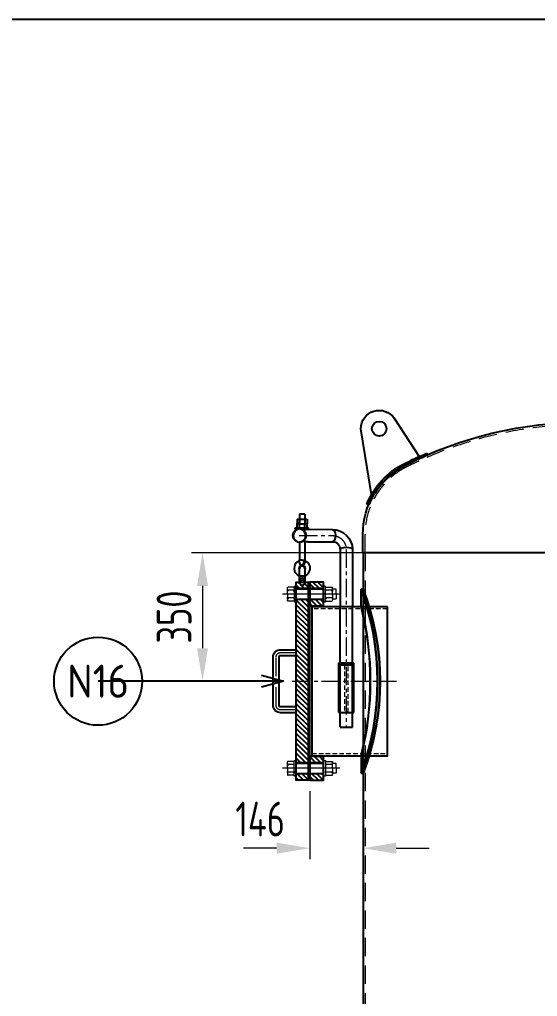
# Model space of a CAD drawing. Header units: millimetres. Extents: x -46397 to 283259, y -8690 to 23983.
# Drawn here: x 120740 to 122151, y 5993 to 8656 of the extents above; entities that cross this region are included whole.
import ezdxf
from ezdxf import colors
from ezdxf.entities.mleader import LeaderData, LeaderLine
from ezdxf.enums import TextEntityAlignment as Align
from ezdxf.math import Vec2, Vec3

# ---------------------------------------------------------------- set-up
doc = ezdxf.new("R2010")
doc.units = ezdxf.units.MM
for name, pattern in [('CENTER', [2, 1.25, -0.25, 0.25, -0.25]), ('CENTER2', [1.125, 0.75, -0.125, 0.125, -0.125]), ('HIDDEN', [0.375, 0.25, -0.125]), ('HIDDEN2', [0.1875, 0.125, -0.0625]), ('HIDDENX2', [0.75, 0.5, -0.25])]:
    doc.linetypes.add(name, pattern=pattern)
doc.layers.get('Defpoints').update_dxf_attribs({"lineweight": 0})
for name, color, linetype, lineweight in [('0-Dim', 7, 'Continuous', 0), ('AM_8', 1, 'Continuous', 25), ('BOLTS', 7, 'Continuous', 9), ('Dtext', 255, 'Continuous', 20), ('DUONGCHINH', 7, 'Continuous', 25), ('DUONGDAM', 7, 'Continuous', 25), ('DUONGDIM', 253, 'Continuous', 15), ('DUONGTAM', 1, 'CENTER', 0), ('Long_AM_Hidden', 4, 'HIDDEN', 9), ('Long_AM_Visible', 30, 'Continuous', 25), ('Long_Centerline', 1, 'CENTER', 9), ('mDƯỜNG CƠ BẢN', 255, 'Continuous', 25), ('PHANTOM 2', 8, 'Continuous', 0), ('ĐƯỜNG ĐẬM', 255, 'Continuous', 25)]:
    doc.layers.add(name, color=color, linetype=linetype, lineweight=lineweight)
doc.styles.add('Chu va so', font='arial.ttf')
doc.styles.add('GHI CHÚ 1', font='isocp_IV25.ttf', dxfattribs={"width": 0.8})
doc.styles.add('Long_Text', font='isocp.shx', dxfattribs={"width": 0.7})
doc.styles.get("Standard").update_dxf_attribs({"font": 'isocp.shx', "width": 0.8})
doc.styles.add('TCVN', font='arial.ttf')
doc.dimstyles.new('1-30SCALE', dxfattribs={"dimtxt": 75, "dimasz": 75, "dimexe": 37.5, "dimexo": 30, "dimgap": 30, "dimtad": 1, "dimtoh": 1, "dimdec": 0, "dimdsep": 46, "dimtxsty": 'GHI CHÚ 1', "dimcen": 0.09, "dimclrd": 256, "dimclre": 256, "dimclrt": 2, "dimadec": 0, "dimazin": 0, "dimtfac": 1, "dimtdec": 0, "dimtofl": 0, "dimtmove": 0, "dimatfit": 3, "dimfxl": 1, "dimlwd": 0, "dimlwe": 0, "dimarcsym": 0})
pattern_1 = [(45, (-180198.1, -793.256), (-6.7351921, 6.7351921), [])]

# ---------------------------------------------------------------- blocks, each defined once
blk = doc.blocks.new('A$C38c89247')
at = {"layer": 'DUONGCHINH', "color": 6, "extrusion": (2.28848e-17, 1, 0)}
for p, q in [((-518.1, 2321.4), (-450.3, 2217)), ((522.8, 2321.4), (455, 2217)), ((-580.1, 2113.7), (-609.2, 2293)), ((584.7, 2113.7), (613.9, 2293)), ((-429, 2226.4), (-426.6, 2220.9)), ((433.7, 2226.4), (431.3, 2220.9)), ((-587.6, 2085.1), (-593.2, 2087.4)), ((592.3, 2085.1), (597.9, 2087.4))]:
    blk.add_line(p, q, dxfattribs=at)
at = {"layer": 'DUONGCHINH', "color": 6}
blk.add_circle((-559.2, 2293), 20, dxfattribs=at)
at = {"layer": 'DUONGCHINH', "color": 6, "extrusion": (0, 0, -1)}
blk.add_circle((-563.9, 2293), 20, dxfattribs=at)
for centre, radius, start, end in [((559.2, 2293), 50, 0, 145.339), ((-2.3, 1223.2), 1092, 63.1244, 66.7346), ((-2.3, 1223.2), 1086, 113.2654, 116.8756), ((393.7, 2004.6), 216, 22.5249, 63.1244), ((-398.3, 2004.6), 210, 116.8756, 157.4751)]:
    blk.add_arc(centre, radius, start, end, dxfattribs=at)
at = {"layer": 'DUONGCHINH', "color": 6}
for centre, radius, start, end in [((563.9, 2293), 50, 0, 145.339), ((2.3, 1223.2), 1086, 113.2654, 116.8756), ((2.3, 1223.2), 1092, 63.1244, 66.7346), ((-393.7, 2004.6), 210, 116.8756, 157.4751), ((398.3, 2004.6), 216, 22.5249, 63.1244)]:
    blk.add_arc(centre, radius, start, end, dxfattribs=at)
blk = doc.blocks.new('A$C84ccd93c')
at = {"color": 3, "linetype": 'HIDDENX2', "lineweight": 0, "ltscale": 100, "extrusion": (6.89019e-16, 1, 0)}
for p, q in [((-597.7, 1954.6), (-597.7, 454.6)), ((602.3, 1954.6), (602.3, 454.6))]:
    blk.add_line(p, q, dxfattribs=at)
at = {"color": 3, "linetype": 'HIDDENX2', "lineweight": 0, "ltscale": 100}
for points in [[(-597.7, 1954.6), (-597.7, 2004.6, -0.284518), (-486, 2187.9, -0.238987), (490.7, 2187.9, -0.284518), (602.3, 2004.6), (602.3, 1954.6)], [(-597.7, 454.6), (-597.7, 404.6, 0.284518), (-486, 221.3, 0.238987), (490.7, 221.3, 0.284518), (602.3, 404.6), (602.3, 454.6)]]:
    blk.add_lwpolyline(points, format="xyb", dxfattribs=at)
at = {"layer": 'DUONGCHINH', "color": 2, "ltscale": 10, "extrusion": (6.89019e-16, 1, 0)}
for p, q in [((607.3, 1954.6), (-602.7, 1954.6)), ((-602.7, 1954.6), (-602.7, 454.6)), ((607.3, 1954.6), (607.3, 454.6)), ((607.3, 454.6), (-602.7, 454.6))]:
    blk.add_line(p, q, dxfattribs=at)
at = {"layer": 'DUONGCHINH', "color": 2, "ltscale": 10}
for points in [[(-603.7, 1954.6), (-603.7, 2004.6, -0.28449), (-488.7, 2193.3, -0.238987), (493.4, 2193.3, -0.28449), (608.3, 2004.6), (608.3, 1954.6)], [(-603.7, 454.6), (-603.7, 404.6, 0.28449), (-488.7, 216, 0.238987), (493.4, 216, 0.28449), (608.3, 404.6), (608.3, 454.6)]]:
    blk.add_lwpolyline(points, format="xyb", close=True, dxfattribs=at)
at = {"layer": 'DUONGTAM', "ltscale": 100}
blk.add_line((2.3, 2310.6), (2.3, 98.6), dxfattribs=at)
blk = doc.blocks.new('*U1810')
at = {"layer": 'BOLTS'}
h = blk.add_hatch(dxfattribs=at)
h.set_pattern_fill('ANSI31', color=8, scale=1.466667, angle=30, style=0)
h.set_pattern_definition([(195, (-4883.10436, -7734.33237), (-0.0474501583, 0.1770864014), [])])
edge = h.paths.add_edge_path()
edge.add_line((-7.6, 71.9), (-7.7, 71.9))
edge.add_ellipse((-9.1, 71.8), major_axis=(-1.01, -1.01), ratio=1, start_angle=141.1342, end_angle=215.0819)
edge.add_line((-8.8, 73.2), (-8.8, 73.2))
edge.add_line((-8.8, 73.2), (-6.4, 73.2))
edge.add_line((-6.4, 73.2), (-6.4, 73.2))
edge.add_ellipse((-6.2, 71.8), major_axis=(-1.01, -1.01), ratio=1, start_angle=232.9978, end_angle=308.8658)
h = blk.add_hatch(dxfattribs=at)
h.set_pattern_fill('ANSI31', color=8, scale=1.466667, angle=30, style=0)
h.set_pattern_definition([(165, (-4883.10436, 7866.70274), (-0.0474501583, -0.1770864014), [])])
edge = h.paths.add_edge_path()
edge.add_line((-7.6, 60.5), (-7.7, 60.5))
edge.add_ellipse((-9.1, 60.6), major_axis=(-1.01, -1.01), ratio=1, start_angle=54.9181, end_angle=128.8658, ccw=False)
edge.add_line((-8.8, 59.2), (-8.8, 59.2))
edge.add_line((-8.8, 59.2), (-6.4, 59.2))
edge.add_line((-6.4, 59.2), (-6.4, 59.2))
edge.add_ellipse((-6.2, 60.6), major_axis=(-1.01, -1.01), ratio=1, start_angle=321.1342, end_angle=397.0022, ccw=False)
h = blk.add_hatch(dxfattribs=at)
h.set_pattern_fill('ANSI31', color=8, scale=1.466667, angle=30, style=0)
h.set_pattern_definition([(345, (4883.10436, -7734.33237), (0.0474501583, 0.1770864014), [])])
edge = h.paths.add_edge_path()
edge.add_line((7.6, 71.9), (7.7, 71.9))
edge.add_ellipse((9.1, 71.8), major_axis=(1.01, -1.01), ratio=1, start_angle=144.9181, end_angle=218.8658, ccw=False)
edge.add_line((8.8, 73.2), (8.8, 73.2))
edge.add_line((8.8, 73.2), (6.4, 73.2))
edge.add_line((6.4, 73.2), (6.4, 73.2))
edge.add_ellipse((6.2, 71.8), major_axis=(1.01, -1.01), ratio=1, start_angle=51.1342, end_angle=127.0022, ccw=False)
h = blk.add_hatch(dxfattribs=at)
h.set_pattern_fill('ANSI31', color=8, scale=1.466667, angle=30, style=0)
h.set_pattern_definition([(15, (4883.10436, 7866.70274), (0.0474501583, -0.1770864014), [])])
edge = h.paths.add_edge_path()
edge.add_line((7.6, 60.5), (7.7, 60.5))
edge.add_ellipse((9.1, 60.6), major_axis=(1.01, -1.01), ratio=1, start_angle=231.1342, end_angle=305.0819)
edge.add_line((8.8, 59.2), (8.8, 59.2))
edge.add_line((8.8, 59.2), (6.4, 59.2))
edge.add_line((6.4, 59.2), (6.4, 59.2))
edge.add_ellipse((6.2, 60.6), major_axis=(1.01, -1.01), ratio=1, start_angle=-37.0022, end_angle=38.8658)
h = blk.add_hatch(dxfattribs=at)
h.set_pattern_fill('ANSI31', color=8, scale=1.466667, angle=30, style=0)
h.set_pattern_definition([(195, (-4883.10436, -7811.51756), (-0.0474501583, 0.1770864014), [])])
edge = h.paths.add_edge_path()
edge.add_line((-7.6, -5.3), (-7.7, -5.3))
edge.add_ellipse((-9.1, -5.4), major_axis=(-1.01, -1.01), ratio=1, start_angle=141.1342, end_angle=215.0819)
edge.add_line((-8.8, -4), (-8.8, -4))
edge.add_line((-8.8, -4), (-6.4, -4))
edge.add_line((-6.4, -4), (-6.4, -4))
edge.add_ellipse((-6.2, -5.4), major_axis=(-1.01, -1.01), ratio=1, start_angle=232.9978, end_angle=308.8658)
h = blk.add_hatch(dxfattribs=at)
h.set_pattern_fill('ANSI31', color=8, scale=1.466667, angle=30, style=0)
h.set_pattern_definition([(165, (-4883.10436, 7789.51756), (-0.0474501583, -0.1770864014), [])])
edge = h.paths.add_edge_path()
edge.add_line((-7.6, -16.7), (-7.7, -16.7))
edge.add_ellipse((-9.1, -16.6), major_axis=(-1.01, -1.01), ratio=1, start_angle=54.9181, end_angle=128.8658, ccw=False)
edge.add_line((-8.8, -18), (-8.8, -18))
edge.add_line((-8.8, -18), (-6.4, -18))
edge.add_line((-6.4, -18), (-6.4, -18))
edge.add_ellipse((-6.2, -16.6), major_axis=(-1.01, -1.01), ratio=1, start_angle=321.1342, end_angle=397.0022, ccw=False)
h = blk.add_hatch(dxfattribs=at)
h.set_pattern_fill('ANSI31', color=8, scale=1.466667, angle=30, style=0)
h.set_pattern_definition([(345, (4883.10436, -7811.51756), (0.0474501583, 0.1770864014), [])])
edge = h.paths.add_edge_path()
edge.add_line((7.6, -5.3), (7.7, -5.3))
edge.add_ellipse((9.1, -5.4), major_axis=(1.01, -1.01), ratio=1, start_angle=144.9181, end_angle=218.8658, ccw=False)
edge.add_line((8.8, -4), (8.8, -4))
edge.add_line((8.8, -4), (6.4, -4))
edge.add_line((6.4, -4), (6.4, -4))
edge.add_ellipse((6.2, -5.4), major_axis=(1.01, -1.01), ratio=1, start_angle=51.1342, end_angle=127.0022, ccw=False)
h = blk.add_hatch(dxfattribs=at)
h.set_pattern_fill('ANSI31', color=8, scale=1.466667, angle=30, style=0)
h.set_pattern_definition([(15, (4883.10436, 7789.51756), (0.0474501583, -0.1770864014), [])])
edge = h.paths.add_edge_path()
edge.add_line((7.6, -16.7), (7.7, -16.7))
edge.add_ellipse((9.1, -16.6), major_axis=(1.01, -1.01), ratio=1, start_angle=231.1342, end_angle=305.0819)
edge.add_line((8.8, -18), (8.8, -18))
edge.add_line((8.8, -18), (6.4, -18))
edge.add_line((6.4, -18), (6.4, -18))
edge.add_ellipse((6.2, -16.6), major_axis=(1.01, -1.01), ratio=1, start_angle=-37.0022, end_angle=38.8658)
at = {"layer": 'BOLTS', "color": 8, "linetype": 'CENTER2'}
blk.add_line((0, 87.8), (0, -27.9), dxfattribs=at)
at = {"layer": 'BOLTS', "color": 8}
for p, q in [((0, 73.2), (-12.6, 73.2)), ((-7.7, 71.8), (-7.7, 60.6)), ((0, 73.2), (12.6, 73.2)), ((7.7, 71.8), (7.7, 60.6)), ((-14, -5.4), (-14, -16.6)), ((0, -18), (-12.6, -18)), ((-7.7, -5.4), (-7.7, -16.6)), ((0, -18), (12.6, -18)), ((7.7, -5.4), (7.7, -16.6)), ((14, -5.4), (14, -16.6))]:
    blk.add_line(p, q, dxfattribs=at)
at = {"layer": 'BOLTS', "color": 3, "linetype": 'HIDDEN2'}
for p, q in [((-10, 0), (-10, 55.2)), ((10, 0), (10, 55.2))]:
    blk.add_line(p, q, dxfattribs=at)
at = {"layer": 'BOLTS', "color": 3}
for points in [[(0, 80.2), (-9.8, 80.2, 0.414214), (-10, 80), (-10, 73.2)], [(0, 80.2), (9.8, 80.2, -0.414214), (10, 80), (10, 73.2)]]:
    blk.add_lwpolyline(points, format="xyb", dxfattribs=at)
for points in [[(0, 55.2), (-14.6, 55.2, -0.414214), (-16, 56.6), (-16, 57.8, -0.414214), (-14.6, 59.2), (0, 59.2), (14.6, 59.2, -0.414214), (16, 57.8), (16, 56.6, -0.414214), (14.6, 55.2)], [(0, -4), (-14.6, -4, -0.414214), (-16, -2.6), (-16, -1.4, -0.414214), (-14.6, 0), (0, 0), (14.6, 0, -0.414214), (16, -1.4), (16, -2.6, -0.414214), (14.6, -4)]]:
    blk.add_lwpolyline(points, format="xyb", close=True, dxfattribs=at)
at = {"layer": 'BOLTS', "color": 8}
for points in [[(-12.6, 59.2, -0.414214), (-14, 60.6), (-14, 71.8, -0.414214), (-12.6, 73.2)], [(12.6, 59.2, 0.414214), (14, 60.6), (14, 71.8, 0.414214), (12.6, 73.2)]]:
    blk.add_lwpolyline(points, format="xyb", dxfattribs=at)
blk.add_lwpolyline([(-12.6, 59.2), (0, 59.2)], dxfattribs=at)
for centre, start, end in [((-9.1, 71.8), 360, 90), ((-9.1, 71.8), 360, 90), ((-9.1, 60.6), 270, 0), ((-6.2, 71.8), 90, 180), ((-6.2, 71.8), 90, 180), ((-6.2, 60.6), 180, 270), ((6.2, 71.8), 360, 90), ((6.2, 71.8), 360, 90), ((6.2, 60.6), 270, 0), ((9.1, 71.8), 90, 180), ((9.1, 71.8), 90, 180), ((9.1, 60.6), 180, 270), ((-12.6, -5.4), 90, 180), ((-12.6, -16.6), 180, 270), ((-9.1, -5.4), 360, 90), ((-9.1, -5.4), 360, 90), ((-9.1, -16.6), 270, 0), ((-6.2, -5.4), 90, 180), ((-6.2, -5.4), 90, 180), ((-6.2, -16.6), 180, 270), ((6.2, -5.4), 360, 90), ((6.2, -5.4), 360, 90), ((6.2, -16.6), 270, 0), ((9.1, -5.4), 90, 180), ((9.1, -5.4), 90, 180), ((9.1, -16.6), 180, 270), ((12.6, -5.4), 360, 90), ((12.6, -16.6), 270, 0)]:
    blk.add_arc(centre, 1.43, start, end, dxfattribs=at)
blk = doc.blocks.new('MH2.3')
at = {"layer": 'AM_8'}
h = blk.add_hatch(dxfattribs=at)
h.set_pattern_fill('ANSI31', color=256, scale=3, style=0)
h.set_pattern_definition(pattern_1)
h.paths.add_polyline_path([(202, 270.1), (164, 270.1), (164, 257.2), (164, 252.6), (202, 252.6)])
h = blk.add_hatch(dxfattribs=at)
h.set_pattern_fill('NET', color=256, scale=0.5, angle=45, style=0)
h.set_pattern_definition([(45, (-180558.5263, -687.4474), (-1.122532015, 1.122532015), []), (135, (-180558.5263, -687.4474), (-1.122532015, -1.122532015), [])])
h.paths.add_polyline_path([(206.5, -269.9), (206.5, 270.1), (202, 270.1), (202, -269.9)])
h = blk.add_hatch(dxfattribs=at)
h.set_pattern_fill('ANSI31', color=256, scale=3, style=0)
h.set_pattern_definition(pattern_1)
edge = h.paths.add_edge_path()
edge.add_line((215.5, 270.1), (206.5, 270.1))
edge.add_line((206.5, 270.1), (206.5, 252.6))
edge.add_line((206.5, 252.6), (238.5, 252.6))
edge.add_line((238.5, 252.6), (238.5, 257.2))
edge.add_line((238.5, 257.2), (238.5, 270.1))
edge.add_line((238.5, 270.1), (229.5, 270.1))
edge.add_line((229.5, 270.1), (229.5, 268.6))
edge.add_ellipse((222.5, 268.6), major_axis=(7, 0), ratio=0.971924, start_angle=180, end_angle=360)
edge.add_line((215.5, 268.6), (215.5, 270.1))
h = blk.add_hatch(dxfattribs=at)
h.set_pattern_fill('ANSI31', color=256, scale=3, style=0)
h.set_pattern_definition(pattern_1)
h.paths.add_polyline_path([(164, 217.9), (164, 205.5), (202, 205.5), (202, 222.6), (164, 222.6)])
h = blk.add_hatch(dxfattribs=at)
h.set_pattern_fill('ANSI31', color=256, scale=3, style=0)
h.set_pattern_definition(pattern_1)
h.paths.add_polyline_path([(238.5, 217.9), (238.5, 222.6), (206.5, 222.6), (206.5, -222.4), (238.5, -222.4), (238.5, 190.3)])
h = blk.add_hatch(dxfattribs=at)
h.set_pattern_fill('ANSI31', color=256, scale=3, style=0)
h.set_pattern_definition(pattern_1)
h.paths.add_polyline_path([(202, -205.5), (164, -205.5), (164, -217.7), (164, -222.4), (202, -222.4)])
h = blk.add_hatch(dxfattribs=at)
h.set_pattern_fill('ANSI31', color=256, scale=3, style=0)
h.set_pattern_definition(pattern_1)
h.paths.add_polyline_path([(202, -252.4), (164, -252.4), (164, -257.1), (164, -269.9), (202, -269.9)])
h = blk.add_hatch(dxfattribs=at)
h.set_pattern_fill('ANSI31', color=256, scale=3, style=0)
h.set_pattern_definition(pattern_1)
h.paths.add_polyline_path([(238.5, -257.1), (238.5, -252.4), (206.5, -252.4), (206.5, -269.9), (238.5, -269.9), (238.5, -262)])
at = {"layer": 'DUONGDAM', "ltscale": 20}
blk.add_line((164, -205.5, -7.7), (164, -203.2), dxfattribs=at)
at = {"layer": 'DUONGDIM', "elevation": -7.7}
blk.add_lwpolyline([(202, 270.1), (206.5, 270.1), (206.5, -269.9), (202, -269.9)], close=True, dxfattribs=at)
at = {"layer": 'Long_AM_Hidden', "ltscale": 50}
blk.add_lwpolyline([(-10, 197.2), (196, 197.2), (196, -197.2), (-10, -197.2)], close=True, dxfattribs=at)
at = {"layer": 'Long_AM_Hidden', "ltscale": 50, "elevation": -7.7}
blk.add_lwpolyline([(97.2, 44.9), (107.2, 44.9), (107.2, -85.1), (97.2, -85.1)], close=True, dxfattribs=at)
at = {"layer": 'Long_AM_Visible', "extrusion": (0, 1, 0)}
for p, q in [((215.5, 455.4, -7.7), (229.5, 455.4, -7.7)), ((215.5, 455.4, -7.7), (215.5, 441.5, -7.7)), ((229.5, 455.4, -7.7), (229.5, 441.5, -7.7)), ((208.4, 441.5, -7.7), (208.4, 429.5, -7.7)), ((215.4, 441.5, -7.7), (208.4, 441.5, -7.7)), ((215.4, 429.5, -7.7), (208.4, 429.5, -7.7)), ((208.4, 418.2, -7.7), (208.4, 429.5, -7.7)), ((215.4, 441.5, -7.7), (215.4, 429.5, -7.7)), ((229.4, 441.5, -7.7), (215.4, 441.5, -7.7)), ((229.4, 429.5, -7.7), (215.4, 429.5, -7.7)), ((215.5, 418.2, -7.7), (215.5, 429.5, -7.7)), ((229.4, 441.5, -7.7), (229.4, 429.5, -7.7)), ((236.4, 441.5, -7.7), (229.4, 441.5, -7.7)), ((229.4, 429.8, -7.7), (229.5, 429.8, -7.7)), ((229.4, 429.5, -7.7), (229.4, 429.5, -7.7)), ((229.5, 429.8, -7.7), (236.5, 429.8, -7.7)), ((229.5, 418.2, -7.7), (229.5, 429.8, -7.7)), ((236.4, 441.5, -7.7), (236.4, 429.8, -7.7)), ((236.5, 418.2, -7.7), (236.5, 429.8, -7.7)), ((241.6, 418.2, -7.7), (204.8, 418.2, -7.7)), ((204.8, 414.4, -7.7), (204.8, 418.2, -7.7)), ((225.1, 414.4, -7.7), (204.8, 414.4, -7.7)), ((206.1, 414.1, -7.7), (215.5, 414.1, -7.7)), ((215.5, 414.4, -7.7), (215.5, 412.1, -7.7)), ((241.6, 414.4, -7.7), (234.3, 414.4, -7.7)), ((241.6, 414.4, -7.7), (241.6, 418.2, -7.7)), ((206.1, 380.1, -7.7), (215.5, 380.1, -7.7)), ((215.5, 382, -7.7), (215.5, 329.5, -7.7)), ((228.7, 379, -7.7), (229.7, 379, -7.7)), ((229.5, 379, -7.7), (229.5, 330.3, -7.7)), ((218.7, 314.9, -7.7), (212.1, 327.2, -7.7)), ((222.5, 329.9, -7.7), (215.5, 329.5, -7.7)), ((215.6, 329.2, -7.7), (215.5, 329.5, -7.7)), ((215.6, 329.2, -7.7), (222.5, 329.9, -7.7)), ((225.7, 315.2, -7.7), (231.3, 328, -7.7)), ((215.5, 307.1, -7.7), (215.5, 286.2, -7.7)), ((229.5, 286.2, -7.7), (229.5, 307.1, -7.7)), ((215.5, 286.2, -7.7), (215.5, 274.6, -7.7)), ((215.5, 274.6, -7.7), (215.5, 268.6, -7.7)), ((229.5, 274.6, -7.7), (229.5, 286.2, -7.7)), ((229.5, 268.6, -7.7), (229.5, 274.6, -7.7)), ((85.4, -125.1, -7.7), (85.4, 203.2)), ((118.8, -125.1, -7.7), (118.8, 203.2)), ((122.9, 50.3, -7.7), (81.3, 50.3, -7.7)), ((81.3, 45.3, -7.7), (81.3, 50.3, -7.7)), ((81.3, -85.1, -7.7), (81.3, 45.3, -7.7)), ((122.9, 44.9, -7.7), (81.3, 44.9, -7.7)), ((84.9, 45.3, -7.7), (84.9, 50.3, -7.7)), ((84.9, -85.1, -7.7), (84.9, 45.3, -7.7)), ((119.4, 45.3, -7.7), (119.4, 50.3, -7.7)), ((119.4, -85.1, -7.7), (119.4, 45.3, -7.7)), ((122.9, 45.3, -7.7), (122.9, 50.3, -7.7)), ((122.9, -85.1, -7.7), (122.9, 45.3, -7.7)), ((122.9, -85.1, -7.7), (81.3, -85.1, -7.7)), ((98.2, -85.1, -7.7), (106.2, -85.1, -7.7)), ((118.8, -125.1, -7.7), (85.4, -125.1, -7.7))]:
    blk.add_line(p, q, dxfattribs=at)
at = {"layer": 'Long_AM_Visible'}
for p, q in [((61.9, 251), (56, 251)), ((61.9, 203.2), (61.9, 251)), ((164, 252.6, -7.7), (238.5, 252.6, -7.7)), ((164, 222.6, -7.7), (238.5, 222.6, -7.7)), ((164, 205.5), (164, 203.2)), ((61.9, -203.2), (61.9, -250.9)), ((164, -222.4, -7.7), (238.5, -222.4, -7.7)), ((61.9, -250.9), (56, -250.9)), ((164, -252.4, -7.7), (238.5, -252.4, -7.7))]:
    blk.add_line(p, q, dxfattribs=at)
for points, elevation in [([(207.1, 414.1), (140.2, 413.7, 0.414052), (85.5, 359.1), (85.4, 203.2)], -15.4), ([(207.1, 380.1), (140.2, 380.3, 0.414052), (118.9, 359.1), (118.8, 203.2)], -15.4), ([(238.5, -86), (281.5, -86, 0.414214), (301.5, -66), (301.5, 66, 0.414214), (281.5, 86), (238.5, 86)], -12.7), ([(238.5, -70), (281.5, -70, 0.414214), (285.5, -66), (285.5, 66, 0.414214), (281.5, 70), (238.5, 70)], -12.7)]:
    blk.add_lwpolyline(points, format="xyb", dxfattribs=dict(at, elevation=elevation))
for points in [[(164, 270.1), (202, 270.1), (202, 205.5), (164, 205.5)], [(-10, 203.2), (196, 203.2), (196, -203.2), (-10, -203.2)]]:
    blk.add_lwpolyline(points, close=True, dxfattribs=at)
at = {"layer": 'Long_AM_Visible', "elevation": -7.7}
for points in [[(206.5, -269.9), (238.5, -269.9), (238.5, 270.1), (206.5, 270.1)], [(164, -205.5), (202, -205.5), (202, -269.9), (164, -269.9)]]:
    blk.add_lwpolyline(points, close=True, dxfattribs=at)
at = {"layer": 'Long_AM_Visible', "extrusion": (2.22045e-16, 0, -1)}
for centre, radius, start, end in [((-222.5, 307.8, 7.7), 22, 288.553, 61.7166), ((-232.5, 330.8, 7.7), 17, 293.5734, 354.8067), ((-222.5, 307.8, 7.7), 22, 113.5767, 251.447), ((-222.5, 307.1, 7.7), 7, 0, 180)]:
    blk.add_arc(centre, radius, start, end, dxfattribs=at)
at = {"layer": 'Long_AM_Visible'}
for centre, radius, start, end in [((232.5, 330.8, -7.7), 3, 189.4925, 246.4266), ((222.5, 307.8, -7.7), 8, 118.2834, 208.955), ((222.5, 307.8, -7.7), 8, 331.045, 66.4177), ((717.9, 0, 7.7), 707.9, 159.2372, 200.7628), ((741.6, 0, 7.7), 724.6, 159.7378, 200.2631), ((873.7, 0, 7.7), 836.9, 165.9473, 194.0527)]:
    blk.add_arc(centre, radius, start, end, dxfattribs=at)
for centre, major_axis, ratio, start_param, end_param in [((140.2, 397, -15.4), (0, 17), 0.493136, -0.001318, 3.14025), ((209.7, 397, -7.7), (0, 17), 0.000006, 0, 0.000025), ((228.7, 397, -7.7), (0, 18), 0.939693, 0, 3.141593), ((229.7, 397, -7.7), (0, -18), 0.939693, -4.712363604110372, 1.570821703069214), ((231.7, 397, -7.7), (0, 17), 0.939693, -2.698979, -0.442536), ((102.2, 359.1, -15.4), (17, 0), 0.358695, -0.001318, 3.14025), ((222.5, 286.2, -7.7), (7, 0), 0.222997, 0, 3.141593), ((222.5, 274.6, -7.7), (7, 0), 0.991755, 0, 3.141593), ((222.5, 268.6, -7.7), (-7, 0), 0.971924, -4.712389, 1.570796)]:
    blk.add_ellipse(centre, major_axis=major_axis, ratio=ratio, start_param=start_param, end_param=end_param, dxfattribs=at)
for points, knots in [([(214.9, 412, -7.7), (214.8, 412, -7.7), (214.6, 412.1, -7.7), (214.5, 412.2, -7.7), (214.4, 412.3, -7.7), (214.5, 412.5, -7.7), (214.6, 412.6, -7.7), (214.8, 412.8, -7.7), (215, 413, -7.7), (215.3, 413.1, -7.7), (215.4, 413.2, -7.7), (215.5, 413.3, -7.7)], [0, 0, 0, 0, 1.535168, 1.535168, 3.070336, 3.070336, 4.605504, 4.605504, 6.140672, 6.140672, 6.874331, 6.874331, 6.874331, 6.874331]), ([(222.6, 413.9, -7.7), (222.4, 413.8, -7.7), (222.3, 413.8, -7.7), (221.6, 413.7, -7.7), (221, 413.6, -7.7), (220, 413.3, -7.7), (219.5, 413.2, -7.7), (218.6, 413, -7.7), (218.2, 412.8, -7.7), (217.3, 412.6, -7.7), (216.9, 412.5, -7.7), (216.2, 412.3, -7.7), (215.9, 412.2, -7.7), (215.3, 412.1, -7.7), (215.1, 412, -7.7), (214.9, 412, -7.7)], [39.347537, 39.347537, 39.347537, 39.347537, 39.869837, 39.869837, 41.401822, 41.401822, 42.933808, 42.933808, 44.468974, 44.468974, 46.00414, 46.00414, 47.539307, 47.539307, 49.074473, 49.074473, 49.074473, 49.074473]), ([(215.5, 380.8, -7.7), (215.4, 380.9, -7.7), (215.3, 381, -7.7), (215, 381.1, -7.7), (214.8, 381.3, -7.7), (214.6, 381.5, -7.7), (214.5, 381.6, -7.7), (214.4, 381.8, -7.7), (214.5, 381.9, -7.7), (214.6, 382, -7.7), (214.8, 382, -7.7), (214.9, 382, -7.7)], [42.199984, 42.199984, 42.199984, 42.199984, 42.933815, 42.933815, 44.46898, 44.46898, 46.004144, 46.004144, 47.539309, 47.539309, 49.074473, 49.074473, 49.074473, 49.074473]), ([(214.9, 382, -7.7), (215.1, 382, -7.7), (215.3, 382, -7.7), (215.9, 381.9, -7.7), (216.2, 381.8, -7.7), (216.9, 381.6, -7.7), (217.3, 381.5, -7.7), (218.2, 381.3, -7.7), (218.6, 381.1, -7.7), (219.5, 380.9, -7.7), (220, 380.8, -7.7), (221, 380.5, -7.7), (221.6, 380.4, -7.7), (222.3, 380.3, -7.7), (222.4, 380.3, -7.7), (222.6, 380.2, -7.7)], [0, 0, 0, 0, 1.53517, 1.53517, 3.07034, 3.07034, 4.60551, 4.60551, 6.14068, 6.14068, 7.672667, 7.672667, 9.204655, 9.204655, 9.725498, 9.725498, 9.725498, 9.725498]), ([(222.5, 329.9, -7.7), (222.6, 329.9, -7.7), (222.6, 329.9, -7.7), (223.4, 329.9, -7.7), (224.3, 329.9, -7.7), (225.9, 330, -7.7), (226.6, 330.1, -7.7), (227.9, 330.1, -7.7), (228.4, 330.2, -7.7), (229.1, 330.2, -7.7), (229.3, 330.2, -7.7), (229.5, 330.3, -7.7), (229.5, 330.3, -7.7), (229.5, 330.3, -7.7), (229.5, 330.3, -7.7), (229.5, 330.3, -7.7)], [-0.054975, -0.054975, -0.054975, -0.054975, 0, 0, 2.554471, 2.554471, 5.077984, 5.077984, 7.725002, 7.725002, 9.779262, 9.779262, 10.631761, 10.631761, 10.97503, 10.97503, 10.97503, 10.97503])]:
    blk.add_open_spline(points, degree=3, knots=knots, dxfattribs=at)
at = {"layer": 'Long_Centerline', "ltscale": 40}
blk.add_line((250.1, 0, -7.7), (-34.9, 0, -7.7), dxfattribs=at)
for points, elevation in [([(230.8, 397), (140.2, 397, 0.414052), (102.2, 359.1), (102.1, -125.1)], -15.4), ([(238.5, -78), (281.5, -78, 0.414214), (293.5, -66), (293.5, 66, 0.414214), (281.5, 78), (238.5, 78)], -12.7)]:
    blk.add_lwpolyline(points, format="xyb", dxfattribs=dict(at, elevation=elevation))
at = {"layer": 'mDƯỜNG CƠ BẢN', "extrusion": (0, 1, 0)}
for p, q in [((174, 270.1, -15.4), (202, 270.1, -15.4)), ((238.5, -269.9, -7.7), (238.5, 270.1, -15.4)), ((206.5, -269.9, -7.7), (228.5, -269.9, -7.7))]:
    blk.add_line(p, q, dxfattribs=at)
at = {"layer": 'ĐƯỜNG ĐẬM', "ltscale": 100, "extrusion": (0, 1, 0)}
blk.add_line((202, -269.9, -7.7), (202, 270.1, -15.4), dxfattribs=at)
at = {"layer": 'mDƯỜNG CƠ BẢN', "color": 251, "lineweight": 0, "yscale": 1.350000000000001, "zscale": 1.350000000000001, "rotation": 90}
for p, xscale in [((238.5, 237.6, -7.7), 1.350000000000001), ((238.5, -237.4, -7.7), -1.350000000000001)]:
    blk.add_blockref('*U1810', p, dxfattribs=dict(at, xscale=xscale))
blk = doc.blocks.new('A$Cbc6c2a49')
at = {"layer": 'DUONGCHINH'}
for p, q in [((-608.5, 1807.8, 7.7), (-608.5, 1855.6, 7.7)), ((-608.5, 1855.6, 7.7), (-602.7, 1855.6, 7.7)), ((-608.5, 1401.4, 7.7), (-608.5, 1353.7, 7.7)), ((-608.5, 1353.7, 7.7), (-602.7, 1353.7, 7.7))]:
    blk.add_line(p, q, dxfattribs=at)
for centre, radius, start, end in [((-1288.3, 1604.6, 15.4), 724.6, 339.7369, 20.2622), ((-1264.6, 1604.6, 15.4), 707.9, 339.2372, 20.7628), ((-1420.3, 1604.6, 15.4), 836.9, 345.9473, 14.0527)]:
    blk.add_arc(centre, radius, start, end, dxfattribs=at)
at = {"xscale": -1}
blk.add_blockref('MH2.3', (-546.7, 1604.6, 7.7), dxfattribs=at)
blk = doc.blocks.new('_TagCircle')
at = {"color": 0, "linetype": 'ByBlock', "lineweight": -2, "transparency": 16777216}
blk.add_circle((0, 0), 4, dxfattribs=at)
at = {"layer": 'Long_AM_Visible', "color": 0, "transparency": 16777216, "style": 'Long_Text'}
blk.add_attdef('TAGNUMBER', text='', height=3, dxfattribs=at).set_placement((0, -1.5), align=Align.CENTER)
blk = doc.blocks.new('_Open30')
at = {"color": 0, "linetype": 'ByBlock', "lineweight": -2}
for p, q in [((-1, 0.268), (0, 0)), ((0, 0), (-1, -0.268)), ((0, 0), (-1, 0))]:
    blk.add_line(p, q, dxfattribs=at)
blk = doc.blocks.new('*D506')
at = {"layer": 'Defpoints', "color": 0, "transparency": 16777216}
for p in [(121731.6, 7202.2, -1.5), (121238.5, 6852.2), (121459.6, 6852.2, -1.5)]:
    blk.add_point(p, dxfattribs=at)
at = {"layer": 'PHANTOM 2', "linetype": 'Continuous', "lineweight": 0, "transparency": 16777216}
for p, q in [((121701.6, 7202.2), (121208.5, 7202.2)), ((121238.5, 7112.2), (121238.5, 6942.2)), ((121429.6, 6852.2), (121208.5, 6852.2))]:
    blk.add_line(p, q, dxfattribs=at)
at = {"layer": 'PHANTOM 2', "transparency": 16777216}
for points in [[(121223.5, 7112.2), (121253.5, 7112.2), (121238.5, 7202.2)], [(121223.5, 6942.2), (121253.5, 6942.2), (121238.5, 6852.2)]]:
    blk.add_solid(points, dxfattribs=at)
at = {"layer": 'PHANTOM 2', "color": 2, "transparency": 16777216, "insert": (121161, 7027.2), "char_height": 95, "attachment_point": 5, "rotation": 90, "style": 'GHI CHÚ 1'}
blk.add_mtext('350', dxfattribs=at)
blk = doc.blocks.new('*D507')
at = {"layer": 'Defpoints', "color": 0, "transparency": 16777216}
for p in [(121530.6, 6582.3, -1.5), (121676.6, 6577.9, -1.5), (121676.6, 6397)]:
    blk.add_point(p, dxfattribs=at)
at = {"layer": 'PHANTOM 2', "linetype": 'Continuous', "lineweight": 0, "transparency": 16777216}
for p, q in [((121530.6, 6552.3), (121530.6, 6367)), ((121676.6, 6547.9), (121676.6, 6367)), ((121440.6, 6397), (121350.6, 6397)), ((121766.6, 6397), (121856.6, 6397))]:
    blk.add_line(p, q, dxfattribs=at)
at = {"layer": 'PHANTOM 2', "transparency": 16777216}
for points in [[(121440.6, 6412), (121440.6, 6382), (121530.6, 6397)], [(121766.6, 6412), (121766.6, 6382), (121676.6, 6397)]]:
    blk.add_solid(points, dxfattribs=at)
at = {"layer": 'PHANTOM 2', "color": 2, "transparency": 16777216, "insert": (121395.6, 6476.5), "char_height": 95, "attachment_point": 5, "style": 'GHI CHÚ 1'}
blk.add_mtext('146', dxfattribs=at)
blk = doc.blocks.new('*U1823')
at = {"lineweight": 25}
for points in [[(0, 0), (17743.2, 0), (17743.2, 11622.7), (0, 11622.7)], [(0, 0), (13415.6, 0), (13415.6, 11622.7), (0, 11622.7)]]:
    blk.add_lwpolyline(points, close=True, dxfattribs=at)
at = {"layer": 'Dtext', "ltscale": 0.1}
for tag, p, height, style in [('REV_3', (13529.9, 4365.5), 77.3, 'TCVN'), ('FOR_APPROVAL3', (14302.7, 4360.1, -0.7), 92.7, 'TCVN'), ('FOR_APPROVAL2', (14302.7, 4071.6, -0.7), 92.7, 'TCVN'), ('REV_2', (13529.9, 4077), 77.3, 'TCVN'), ('FOR_APPROVAL1', (14302.7, 3783.1, -0.7), 92.7, 'TCVN'), ('REV_1', (13529.9, 3788.5), 77.3, 'TCVN'), ('REV_0', (13529.9, 3500), 77.3, 'TCVN'), ('NGUOI_VE', (15126.1, 3495.9, -0.6), 92.7, 'TCVN'), ('NGUOI_KIEM_2', (15945.6, 3495.9, -0.8), 92.7, 'TCVN'), ('NGUOI_DUYET', (16935.5, 3495.9, -0.8), 92.7, 'TCVN'), ('1.1_A4', (16985.1, 176, -0.7), 92.7, 'Chu va so'), ('A4_A4', (17293.7, 176, -0.7), 92.7, 'Chu va so'), ('REV.', (17547.8, 176, -0.7), 92.7, 'Chu va so')]:
    blk.add_attdef(tag, p, '', height=height, dxfattribs=dict(at, style=style))
for tag, p, height, style, width in [('NGAY_REV03', (13725.7, 4360.1, -0.7), 80.4, 'TCVN', 0.95), ('NGAY_REV02', (13725.7, 4071.6, -0.7), 80.4, 'TCVN', 0.95), ('NGAY_REV01', (13725.7, 3783.1, -0.7), 80.4, 'TCVN', 0.95), ('NGAY_REV0', (13725.7, 3494.6, -0.8), 80.4, 'TCVN', 0.95), ('DWD.NO', (13718.6, 75.2, -0.7), 123.6, 'Chu va so', 0.85)]:
    blk.add_attdef(tag, p, '', height=height, dxfattribs=dict(at, style=style, width=width))
at = {"layer": 'Dtext', "lineweight": 25, "ltscale": 0.1, "style": 'Chu va so'}
for tag, p, height in [('PROJECT_CODE', (14612.2, 1452.8), 185.5), ('TITLE1', (13809, 1108, -0.7), 123.6), ('TITLE2', (13809, 817.2, -0.7), 123.6), ('TITLE3', (13809, 528.7, -0.7), 123.6)]:
    blk.add_attdef(tag, p, '', height=height, dxfattribs=at)

msp = doc.modelspace()

# ---------------------------------------------------------------- block references
for name in ['A$Cbc6c2a49', 'A$C38c89247', 'A$C84ccd93c']:
    msp.add_blockref(name, (122279.28, 5247.61, -1.5))

# ---------------------------------------------------------------- dimensions: what is measured, and where the dimension line sits
at = {"layer": 'PHANTOM 2'}
dim = msp.add_linear_dim(base=(121238.47, 6852.22), p1=(121731.64, 7202.22, -1.5), p2=(121459.61, 6852.22, -1.5), angle=90, dimstyle='1-30SCALE', override={"dimtxt": 95, "dimasz": 90, "dimexe": 30, "dimtmove": 1}, dxfattribs=at)
dim.commit()
dim.dimension.update_dxf_attribs({"geometry": '*D506', "text_midpoint": (121160.97, 7027.22)})
dim = msp.add_linear_dim(base=(121676.61, 6396.97), p1=(121530.61, 6582.3, -1.5), p2=(121676.61, 6577.86, -1.5), dimstyle='1-30SCALE', override={"dimtxt": 95, "dimasz": 90, "dimexe": 30, "dimtmove": 1}, dxfattribs=at)
dim.commit()
dim.dimension.update_dxf_attribs({"geometry": '*D507', "text_midpoint": (121395.61, 6396.97), "dimtype": 160})

# ---------------------------------------------------------------- leaders
at = {"layer": '0-Dim', "color": 6}
ml = msp.add_multileader_block('Standard', dxfattribs=at)
ml.set_content('_TagCircle', color=6, scale=30)
ml.set_attribute('TAGNUMBER', 'N16', width=0)
ml.set_leader_properties(color=5)
ml.set_arrow_properties(name='OPEN30')
ml.build(insert=Vec2(0, 0))
ml.multileader.update_dxf_attribs({"has_dogleg": 0, "text_left_attachment_type": 6, "text_right_attachment_type": 6, "dogleg_length": 0.36, "arrow_head_size": 60, "block_connection_type": 1})
ctx = ml.context
ctx.base_point, ctx.char_height, ctx.arrow_head_size, ctx.landing_gap_size, ctx.plane_origin = Vec3(120953.79, 6852.22, -1.5), 56, 60, 1.4, Vec3(121303.41, 6730.57, -1.5)
ctx.left_attachment, ctx.right_attachment, ctx.attachment_type = 6, 6, 1
notes = []
notes.append((ctx, [(0, (1, 1, 0), (120954.15, 6852.22, -1.5), (-1, 0), 0.36, [(0, [(121459.61, 6852.22, -1.5)], 0, [])])]))
ctx.block.insert = Vec3(120953.79, 6852.22, -1.5)
for ctx, leaders in notes:
    for number, flags, end, landing, length, lines in leaders:
        leader = LeaderData()
        leader.index, (leader.has_last_leader_line, leader.has_dogleg_vector, leader.attachment_direction) = number, flags
        leader.last_leader_point, leader.dogleg_vector, leader.dogleg_length = Vec3(end), Vec3(landing), length
        for number, points, colour, breaks in lines:
            line = LeaderLine()
            line.index, line.vertices, line.color, line.breaks = number, Vec3.list(points), colors.encode_raw_color(colour), breaks
            leader.lines.append(line)
        ctx.leaders.append(leader)

# ---------------------------------------------------------------- next in the draw order: block references
at = {"xscale": 0.9084576280678549, "yscale": 0.9084576280678549, "zscale": 0.9084576280678549}
msp.add_blockref('*U1823', (118436.21, -1902.62), dxfattribs=at)

doc.saveas('drawing.dxf')
